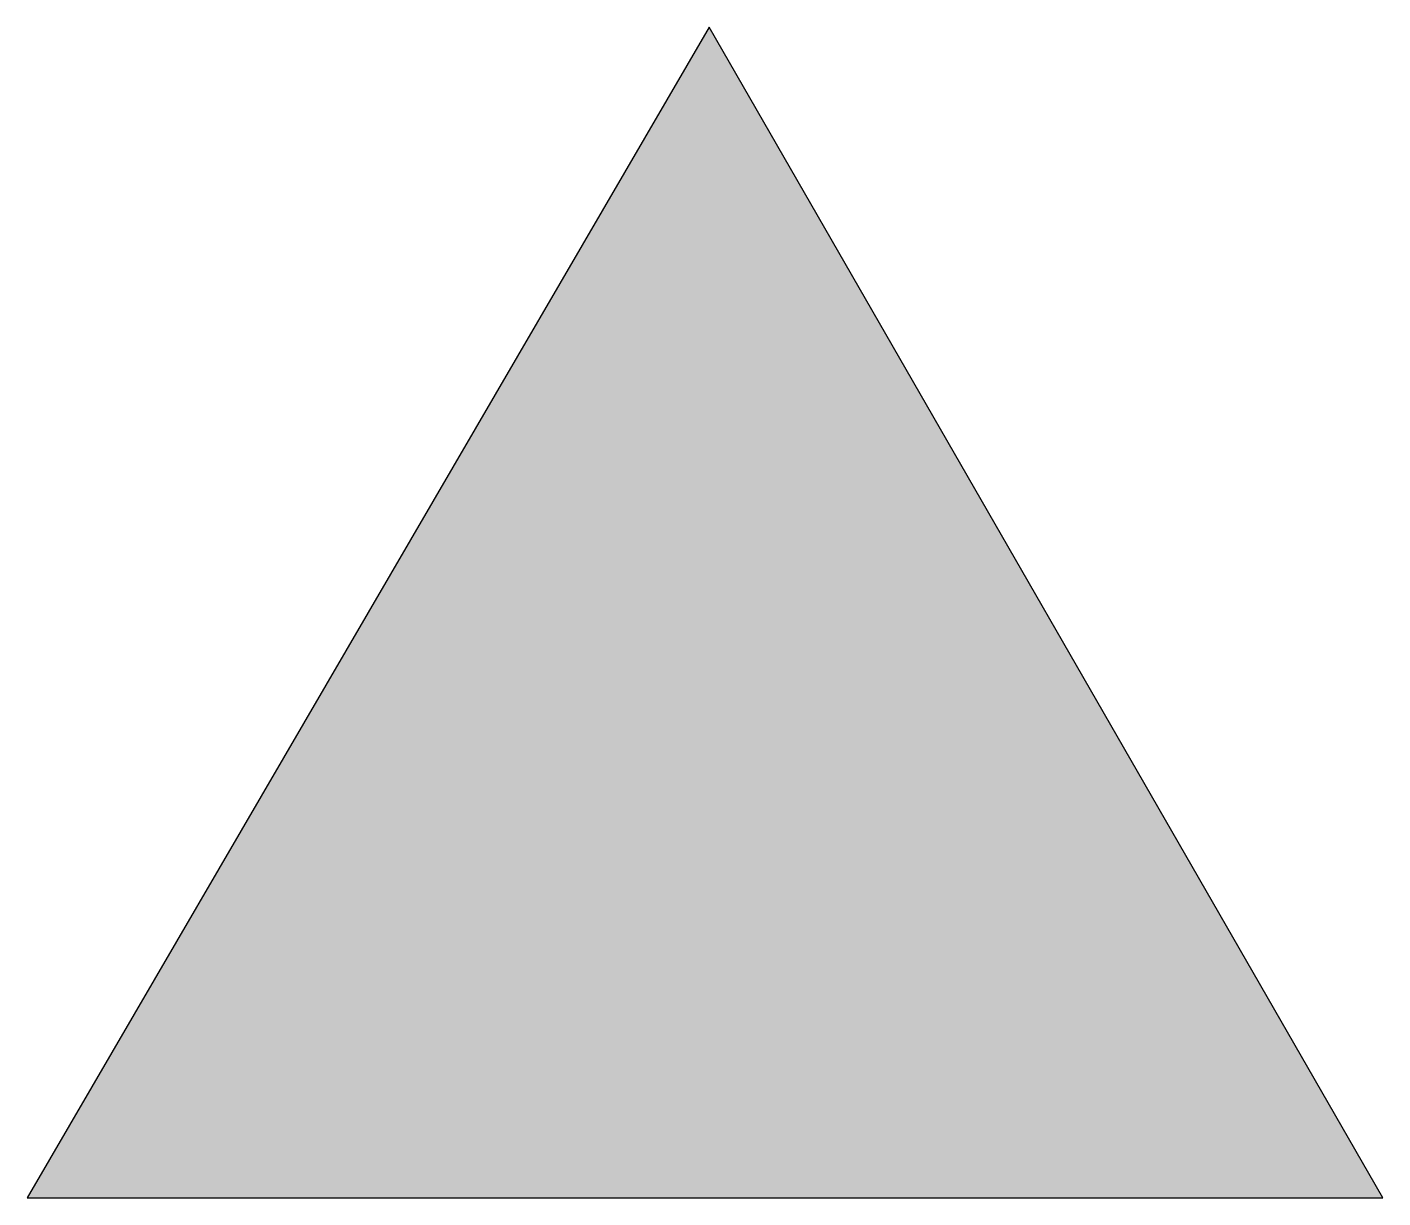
# Model space of a CAD drawing. Extents: x -0.54 to 0.54, y 0 to 0.94.
import ezdxf

# ---------------------------------------------------------------- set-up
doc = ezdxf.new("R2010")
doc.units = 0

msp = doc.modelspace()

# ---------------------------------------------------------------- linework, layer by layer
msp.add_lwpolyline([(-0.5414, 0), (0.5414, 0), (0.0034, 0.9355)], close=True)
msp.add_solid([(-0.5414, 0), (0.0034, 0.9355), (0.5414, 0)])

doc.saveas('drawing.dxf')
